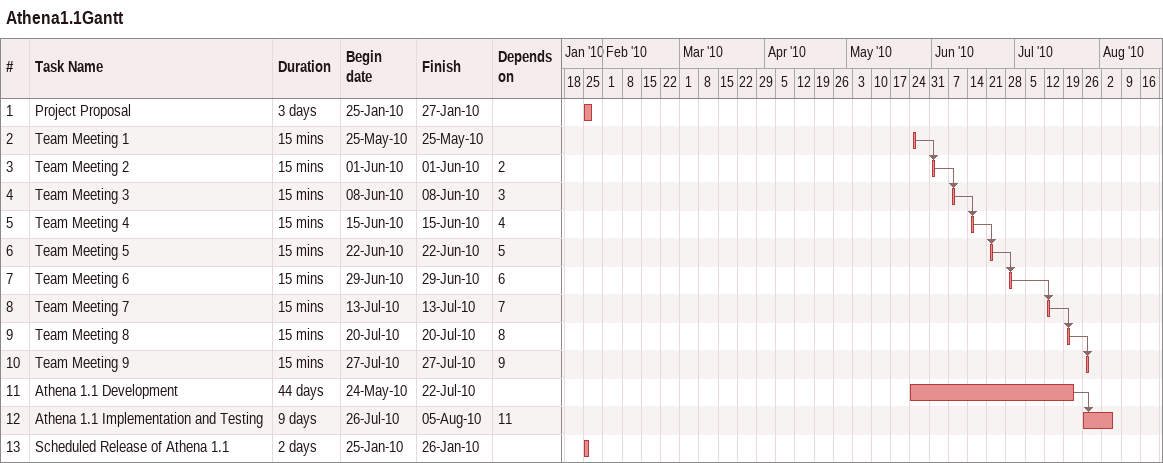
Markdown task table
Athena1.1Gantt

| ID | Task | Duration | Start | Finish | Predecessors |
|---|---|---|---|---|---|
| 1 | Project Proposal | 3d | 2010-01-25 | 2010-01-27 |  |
| 2 | Team Meeting 1 | 15min | 2010-05-25 | 2010-05-25 |  |
| 3 | Team Meeting 2 | 15min | 2010-06-01 | 2010-06-01 | 2 |
| 4 | Team Meeting 3 | 15min | 2010-06-08 | 2010-06-08 | 3 |
| 5 | Team Meeting 4 | 15min | 2010-06-15 | 2010-06-15 | 4 |
| 6 | Team Meeting 5 | 15min | 2010-06-22 | 2010-06-22 | 5 |
| 7 | Team Meeting 6 | 15min | 2010-06-29 | 2010-06-29 | 6 |
| 8 | Team Meeting 7 | 15min | 2010-07-13 | 2010-07-13 | 7 |
| 9 | Team Meeting 8 | 15min | 2010-07-20 | 2010-07-20 | 8 |
| 10 | Team Meeting 9 | 15min | 2010-07-27 | 2010-07-27 | 9 |
| 11 | Athena 1.1 Development | 44d | 2010-05-24 | 2010-07-22 |  |
| 12 | Athena 1.1 Implementation and Testing | 9d | 2010-07-26 | 2010-08-05 | 11 |
| 13 | Scheduled Release of Athena 1.1 | 2d | 2010-01-25 | 2010-01-26 |  |
